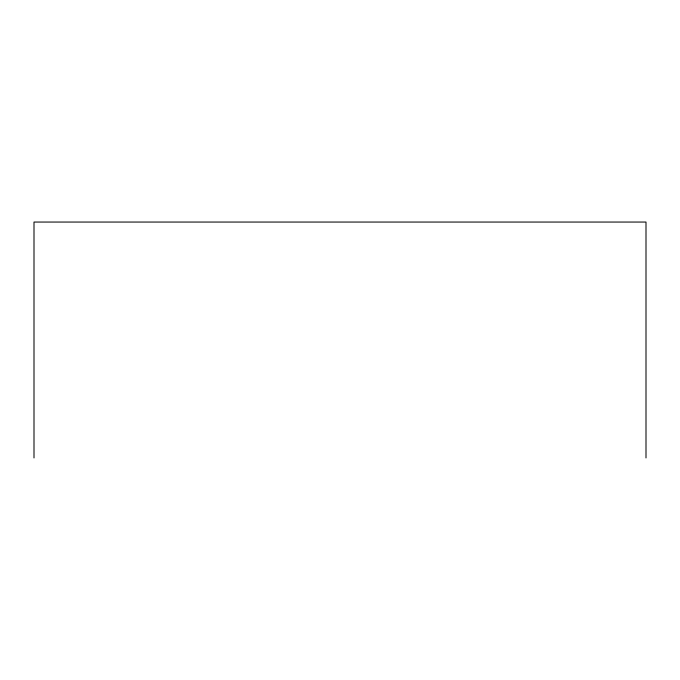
<?xml version="1.0" encoding="UTF-8"?>
<svg xmlns="http://www.w3.org/2000/svg" width="680" height="680" viewBox="0 0 680 680"><rect width="100%" height="100%" fill="white"/><g stroke="black" fill="none" stroke-linecap="round" stroke-linejoin="round"><path stroke-width="1.02" d="M646 457.946L646 222.054L34 222.054L34 457.946"/></g></svg>
